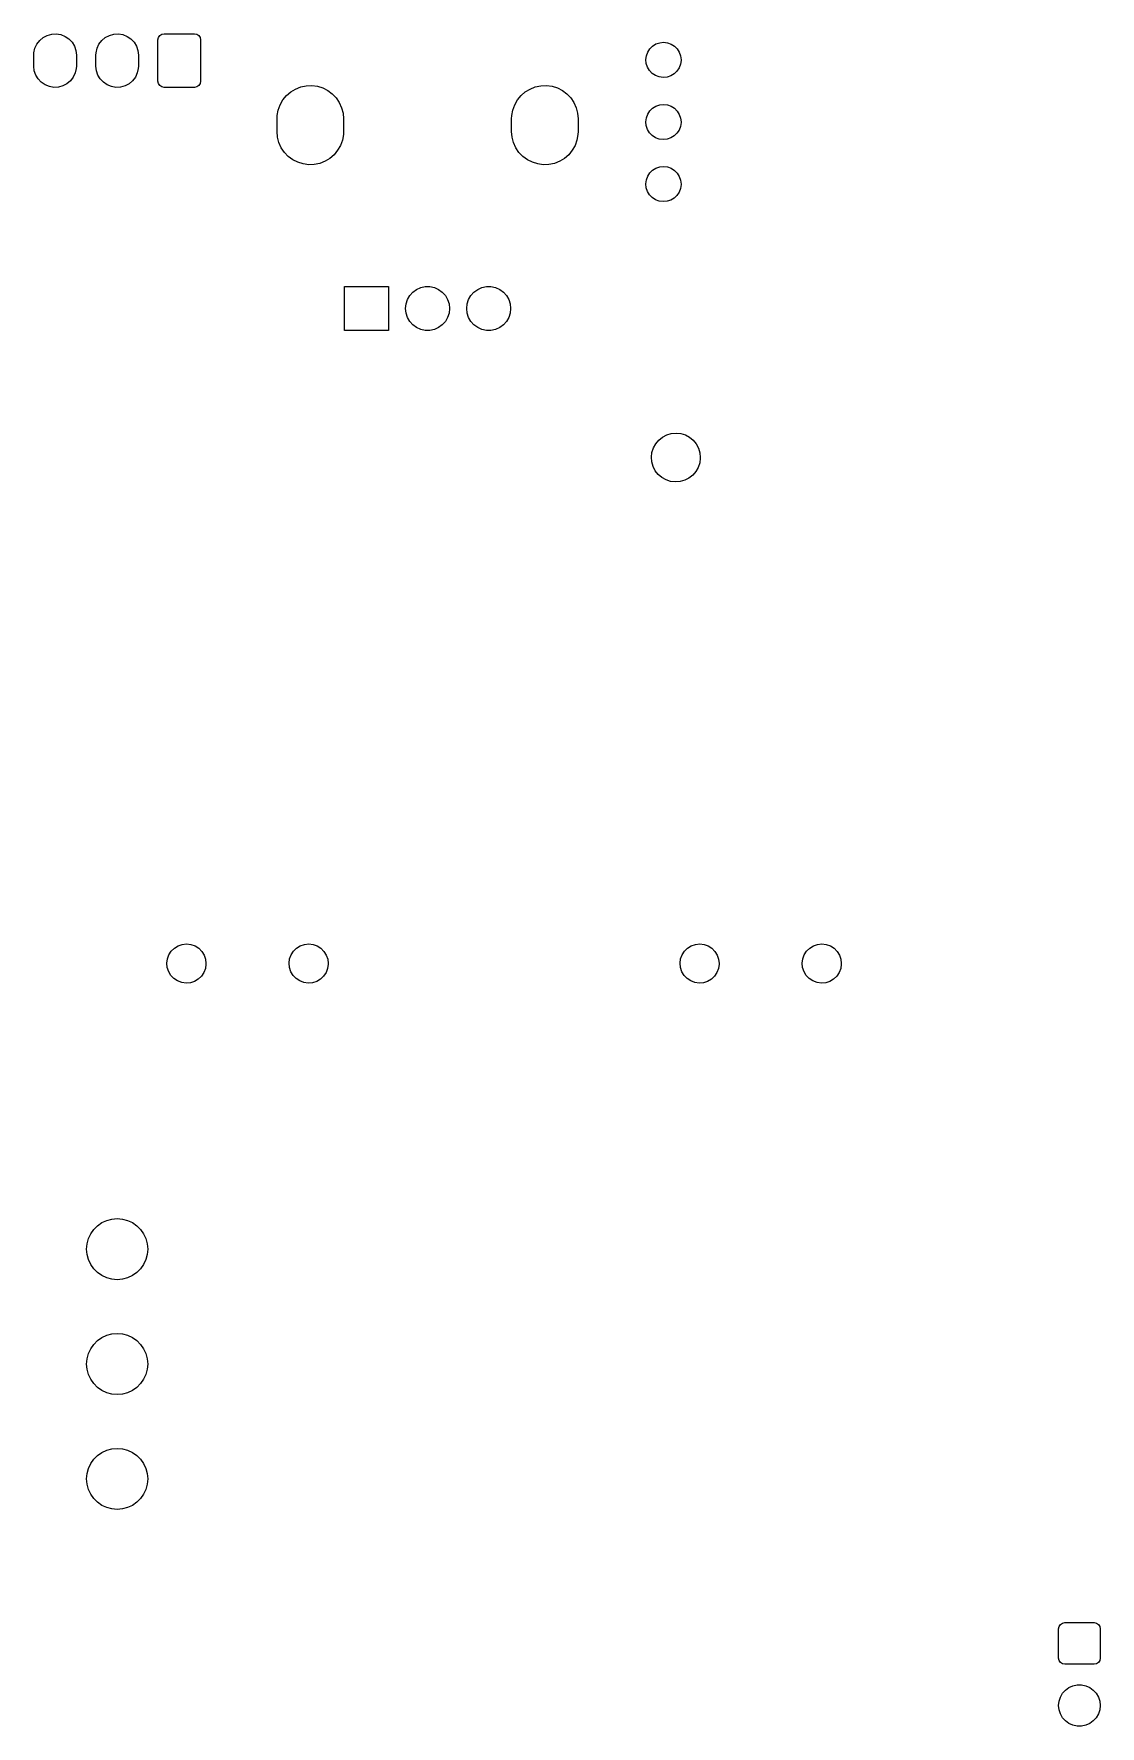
# Model space of a CAD drawing. Extents: x 57 to 241, y -129 to -56.
# Drawn here: x 149 to 192.6, y -129.1 to -59.9 of the extents above; entities that cross this region are included whole.
import ezdxf

# ---------------------------------------------------------------- set-up
doc = ezdxf.new("R2010")
doc.units = 0
doc.layers.add('BLACK', color=7, linetype='CONTINUOUS')

msp = doc.modelspace()

# ---------------------------------------------------------------- linework, layer by layer
at = {"layer": 'BLACK', "linetype": 'CONTINUOUS'}
for p, q in [((149.116, -60.3043), (149.23, -60.155)), ((149.23, -60.155), (149.374, -60.0337)), ((149.374, -60.0337), (149.54, -59.9461)), ((149.54, -59.9461), (149.721, -59.8962)), ((149.721, -59.8962), (149.909, -59.8864)), ((149.909, -59.8864), (150.094, -59.917)), ((150.094, -59.917), (150.268, -59.9868)), ((150.268, -59.9868), (150.424, -60.0925)), ((150.424, -60.0925), (150.553, -60.229)), ((150.553, -60.229), (150.65, -60.3901)), ((151.656, -60.3043), (151.77, -60.155)), ((151.77, -60.155), (151.914, -60.0337)), ((151.914, -60.0337), (152.08, -59.9461)), ((152.08, -59.9461), (152.261, -59.8962)), ((152.261, -59.8962), (152.449, -59.8864)), ((152.449, -59.8864), (152.634, -59.917)), ((152.634, -59.917), (152.808, -59.9868)), ((152.808, -59.9868), (152.964, -60.0925)), ((152.964, -60.0925), (153.093, -60.229)), ((153.093, -60.229), (153.19, -60.3901)), ((154.07, -60.135), (154.089, -60.0393)), ((154.07, -61.825), (154.07, -60.135)), ((154.089, -60.0393), (154.143, -59.9582)), ((154.143, -59.9582), (154.224, -59.904)), ((154.224, -59.904), (154.32, -59.885)), ((154.32, -59.885), (155.56, -59.885)), ((155.56, -59.885), (155.656, -59.904)), ((155.656, -59.904), (155.737, -59.9582)), ((155.737, -59.9582), (155.791, -60.0393)), ((155.791, -60.0393), (155.81, -60.135)), ((155.81, -60.135), (155.81, -61.825)), ((174.597, -60.2468), (174.757, -60.23)), ((174.757, -60.23), (174.916, -60.249)), ((148.99, -60.755), (148.995, -60.658)), ((148.99, -61.205), (148.99, -60.755)), ((148.995, -60.658), (149.036, -60.4746)), ((149.036, -60.4746), (149.116, -60.3043)), ((150.65, -60.3901), (150.71, -60.5682)), ((150.71, -60.5682), (150.73, -60.755)), ((150.73, -60.755), (150.73, -61.205)), ((151.53, -60.755), (151.535, -60.658)), ((151.53, -61.205), (151.53, -60.755)), ((151.535, -60.658), (151.576, -60.4746)), ((151.576, -60.4746), (151.656, -60.3043)), ((153.19, -60.3901), (153.25, -60.5682)), ((153.25, -60.5682), (153.27, -60.755)), ((153.27, -60.755), (153.27, -61.205)), ((174.032, -60.9399), (174.052, -60.7807)), ((174.052, -60.7807), (174.107, -60.6299)), ((174.107, -60.6299), (174.194, -60.4949)), ((174.194, -60.4949), (174.309, -60.3826)), ((174.309, -60.3826), (174.445, -60.2985)), ((174.445, -60.2985), (174.597, -60.2468)), ((174.916, -60.249), (175.068, -60.3029)), ((175.068, -60.3029), (175.203, -60.3889)), ((175.203, -60.3889), (175.316, -60.5028)), ((175.316, -60.5028), (175.401, -60.6389)), ((175.401, -60.6389), (175.454, -60.7905)), ((175.454, -60.7905), (175.472, -60.95)), ((149.01, -61.3918), (148.99, -61.205)), ((149.07, -61.5699), (149.01, -61.3918)), ((149.167, -61.731), (149.07, -61.5699)), ((150.684, -61.4854), (150.604, -61.6557)), ((150.725, -61.302), (150.684, -61.4854)), ((150.73, -61.205), (150.725, -61.302)), ((151.55, -61.3918), (151.53, -61.205)), ((151.61, -61.5699), (151.55, -61.3918)), ((151.707, -61.731), (151.61, -61.5699)), ((153.224, -61.4854), (153.144, -61.6557)), ((153.265, -61.302), (153.224, -61.4854)), ((153.27, -61.205), (153.265, -61.302)), ((174.048, -61.0997), (174.032, -60.9399)), ((174.098, -61.252), (174.048, -61.0997)), ((174.182, -61.3893), (174.098, -61.252)), ((174.293, -61.5048), (174.182, -61.3893)), ((174.427, -61.5927), (174.293, -61.5048)), ((174.578, -61.6486), (174.427, -61.5927)), ((175.049, -61.6057), (174.897, -61.6553)), ((175.187, -61.5235), (175.049, -61.6057)), ((175.304, -61.4128), (175.187, -61.5235)), ((175.392, -61.2791), (175.304, -61.4128)), ((175.449, -61.1291), (175.392, -61.2791)), ((175.472, -60.9701), (175.449, -61.1291)), ((175.472, -60.95), (175.472, -60.9701)), ((149.296, -61.8675), (149.167, -61.731)), ((149.452, -61.9732), (149.296, -61.8675)), ((149.626, -62.043), (149.452, -61.9732)), ((149.811, -62.0736), (149.626, -62.043)), ((149.999, -62.0638), (149.811, -62.0736)), ((150.18, -62.0139), (149.999, -62.0638)), ((150.346, -61.9263), (150.18, -62.0139)), ((150.49, -61.805), (150.346, -61.9263)), ((150.604, -61.6557), (150.49, -61.805)), ((151.836, -61.8675), (151.707, -61.731)), ((151.992, -61.9732), (151.836, -61.8675)), ((152.166, -62.043), (151.992, -61.9732)), ((152.351, -62.0736), (152.166, -62.043)), ((152.539, -62.0638), (152.351, -62.0736)), ((152.72, -62.0139), (152.539, -62.0638)), ((152.886, -61.9263), (152.72, -62.0139)), ((153.03, -61.805), (152.886, -61.9263)), ((153.144, -61.6557), (153.03, -61.805)), ((154.089, -61.9207), (154.07, -61.825)), ((154.143, -62.0018), (154.089, -61.9207)), ((154.224, -62.056), (154.143, -62.0018)), ((154.32, -62.075), (154.224, -62.056)), ((155.56, -62.075), (154.32, -62.075)), ((155.656, -62.056), (155.56, -62.075)), ((155.737, -62.0018), (155.656, -62.056)), ((155.791, -61.9207), (155.737, -62.0018)), ((155.81, -61.825), (155.791, -61.9207)), ((159.325, -62.4119), (159.499, -62.2611)), ((159.499, -62.2611), (159.695, -62.1418)), ((159.695, -62.1418), (159.909, -62.0574)), ((159.909, -62.0574), (160.134, -62.0101)), ((160.134, -62.0101), (160.364, -62.0015)), ((160.364, -62.0015), (160.592, -62.0317)), ((160.592, -62.0317), (160.812, -62.0999)), ((160.812, -62.0999), (161.017, -62.2041)), ((161.017, -62.2041), (161.201, -62.3414)), ((168.925, -62.4119), (169.099, -62.2611)), ((169.099, -62.2611), (169.295, -62.1418)), ((169.295, -62.1418), (169.509, -62.0574)), ((169.509, -62.0574), (169.734, -62.0101)), ((169.734, -62.0101), (169.964, -62.0015)), ((169.964, -62.0015), (170.192, -62.0317)), ((170.192, -62.0317), (170.412, -62.0999)), ((170.412, -62.0999), (170.617, -62.2041)), ((170.617, -62.2041), (170.801, -62.3414)), ((174.737, -61.6698), (174.578, -61.6486)), ((174.897, -61.6553), (174.737, -61.6698)), ((158.987, -63.0057), (159.065, -62.7895)), ((159.065, -62.7895), (159.179, -62.5897)), ((159.179, -62.5897), (159.325, -62.4119)), ((161.201, -62.3414), (161.36, -62.5078)), ((161.36, -62.5078), (161.488, -62.6986)), ((161.488, -62.6986), (161.583, -62.9083)), ((161.583, -62.9083), (161.641, -63.1309)), ((168.587, -63.0057), (168.665, -62.7895)), ((168.665, -62.7895), (168.779, -62.5897)), ((168.779, -62.5897), (168.925, -62.4119)), ((170.801, -62.3414), (170.96, -62.5078)), ((170.96, -62.5078), (171.088, -62.6986)), ((171.088, -62.6986), (171.183, -62.9083)), ((171.183, -62.9083), (171.241, -63.1309)), ((174.194, -63.0349), (174.309, -62.9226)), ((174.309, -62.9226), (174.445, -62.8385)), ((174.445, -62.8385), (174.597, -62.7868)), ((174.597, -62.7868), (174.757, -62.77)), ((174.757, -62.77), (174.916, -62.789)), ((174.916, -62.789), (175.068, -62.8429)), ((175.068, -62.8429), (175.203, -62.9289)), ((175.203, -62.9289), (175.316, -63.0428)), ((158.94, -63.36), (158.946, -63.232)), ((158.94, -63.88), (158.94, -63.36)), ((158.946, -63.232), (158.987, -63.0057)), ((161.641, -63.1309), (161.66, -63.36)), ((161.66, -63.36), (161.66, -63.88)), ((168.54, -63.36), (168.546, -63.232)), ((168.54, -63.88), (168.54, -63.36)), ((168.546, -63.232), (168.587, -63.0057)), ((171.241, -63.1309), (171.26, -63.36)), ((171.26, -63.36), (171.26, -63.88)), ((174.032, -63.4799), (174.052, -63.3207)), ((174.048, -63.6397), (174.032, -63.4799)), ((174.098, -63.792), (174.048, -63.6397)), ((174.052, -63.3207), (174.107, -63.1699)), ((174.107, -63.1699), (174.194, -63.0349)), ((175.316, -63.0428), (175.401, -63.1789)), ((175.449, -63.6691), (175.392, -63.8191)), ((175.401, -63.1789), (175.454, -63.3305)), ((175.472, -63.5101), (175.449, -63.6691)), ((175.454, -63.3305), (175.472, -63.49)), ((175.472, -63.49), (175.472, -63.5101)), ((158.959, -64.1091), (158.94, -63.88)), ((159.017, -64.3317), (158.959, -64.1091)), ((159.112, -64.5414), (159.017, -64.3317)), ((161.613, -64.2343), (161.535, -64.4505)), ((161.654, -64.008), (161.613, -64.2343)), ((161.66, -63.88), (161.654, -64.008)), ((168.559, -64.1091), (168.54, -63.88)), ((168.617, -64.3317), (168.559, -64.1091)), ((168.712, -64.5414), (168.617, -64.3317)), ((171.213, -64.2343), (171.135, -64.4505)), ((171.254, -64.008), (171.213, -64.2343)), ((171.26, -63.88), (171.254, -64.008)), ((174.182, -63.9293), (174.098, -63.792)), ((174.293, -64.0448), (174.182, -63.9293)), ((174.427, -64.1327), (174.293, -64.0448)), ((174.578, -64.1886), (174.427, -64.1327)), ((174.737, -64.2098), (174.578, -64.1886)), ((174.897, -64.1953), (174.737, -64.2098)), ((175.049, -64.1457), (174.897, -64.1953)), ((175.187, -64.0635), (175.049, -64.1457)), ((175.304, -63.9528), (175.187, -64.0635)), ((175.392, -63.8191), (175.304, -63.9528)), ((159.24, -64.7322), (159.112, -64.5414)), ((159.399, -64.8986), (159.24, -64.7322)), ((159.583, -65.0359), (159.399, -64.8986)), ((159.788, -65.1401), (159.583, -65.0359)), ((161.101, -64.9789), (160.905, -65.0982)), ((161.275, -64.8281), (161.101, -64.9789)), ((161.421, -64.6503), (161.275, -64.8281)), ((161.535, -64.4505), (161.421, -64.6503)), ((168.84, -64.7322), (168.712, -64.5414)), ((168.999, -64.8986), (168.84, -64.7322)), ((169.183, -65.0359), (168.999, -64.8986)), ((169.388, -65.1401), (169.183, -65.0359)), ((170.701, -64.9789), (170.505, -65.0982)), ((170.875, -64.8281), (170.701, -64.9789)), ((171.021, -64.6503), (170.875, -64.8281)), ((171.135, -64.4505), (171.021, -64.6503)), ((160.008, -65.2083), (159.788, -65.1401)), ((160.236, -65.2385), (160.008, -65.2083)), ((160.466, -65.2299), (160.236, -65.2385)), ((160.691, -65.1826), (160.466, -65.2299)), ((160.905, -65.0982), (160.691, -65.1826)), ((169.608, -65.2083), (169.388, -65.1401)), ((169.836, -65.2385), (169.608, -65.2083)), ((170.066, -65.2299), (169.836, -65.2385)), ((170.291, -65.1826), (170.066, -65.2299)), ((170.505, -65.0982), (170.291, -65.1826)), ((174.052, -65.8607), (174.107, -65.7099)), ((174.107, -65.7099), (174.194, -65.5749)), ((174.194, -65.5749), (174.309, -65.4626)), ((174.309, -65.4626), (174.445, -65.3785)), ((174.445, -65.3785), (174.597, -65.3268)), ((174.597, -65.3268), (174.757, -65.31)), ((174.757, -65.31), (174.916, -65.329)), ((174.916, -65.329), (175.068, -65.3829)), ((175.068, -65.3829), (175.203, -65.4689)), ((175.203, -65.4689), (175.316, -65.5828)), ((175.316, -65.5828), (175.401, -65.7189)), ((175.401, -65.7189), (175.454, -65.8705)), ((174.032, -66.0199), (174.052, -65.8607)), ((174.048, -66.1797), (174.032, -66.0199)), ((174.098, -66.332), (174.048, -66.1797)), ((174.182, -66.4693), (174.098, -66.332)), ((175.392, -66.3591), (175.304, -66.4928)), ((175.449, -66.2091), (175.392, -66.3591)), ((175.472, -66.0501), (175.449, -66.2091)), ((175.454, -65.8705), (175.472, -66.03)), ((175.472, -66.03), (175.472, -66.0501)), ((174.293, -66.5848), (174.182, -66.4693)), ((174.427, -66.6727), (174.293, -66.5848)), ((174.578, -66.7286), (174.427, -66.6727)), ((174.737, -66.7498), (174.578, -66.7286)), ((174.897, -66.7353), (174.737, -66.7498)), ((175.049, -66.6857), (174.897, -66.7353)), ((175.187, -66.6035), (175.049, -66.6857)), ((175.304, -66.4928), (175.187, -66.6035)), ((161.7, -72.02), (161.7, -70.22)), ((161.7, -70.22), (163.5, -70.22)), ((163.5, -70.22), (163.5, -72.02)), ((164.278, -70.7539), (164.372, -70.591)), ((164.372, -70.591), (164.498, -70.4512)), ((164.498, -70.4512), (164.65, -70.3406)), ((164.65, -70.3406), (164.822, -70.264)), ((164.822, -70.264), (165.006, -70.2249)), ((165.006, -70.2249), (165.194, -70.2249)), ((165.194, -70.2249), (165.378, -70.264)), ((165.378, -70.264), (165.55, -70.3406)), ((165.55, -70.3406), (165.702, -70.4512)), ((165.702, -70.4512), (165.828, -70.591)), ((165.828, -70.591), (165.922, -70.7539)), ((166.778, -70.7539), (166.872, -70.591)), ((166.872, -70.591), (166.998, -70.4512)), ((166.998, -70.4512), (167.15, -70.3406)), ((167.15, -70.3406), (167.322, -70.264)), ((167.322, -70.264), (167.506, -70.2249)), ((167.506, -70.2249), (167.694, -70.2249)), ((167.694, -70.2249), (167.878, -70.264)), ((167.878, -70.264), (168.05, -70.3406)), ((168.05, -70.3406), (168.202, -70.4512)), ((168.202, -70.4512), (168.328, -70.591)), ((168.328, -70.591), (168.422, -70.7539)), ((164.2, -71.12), (164.22, -70.9329)), ((164.22, -71.3071), (164.2, -71.12)), ((164.22, -70.9329), (164.278, -70.7539)), ((165.922, -70.7539), (165.98, -70.9329)), ((165.98, -70.9329), (166, -71.12)), ((166, -71.12), (165.98, -71.3071)), ((166.7, -71.12), (166.72, -70.9329)), ((166.72, -71.3071), (166.7, -71.12)), ((166.72, -70.9329), (166.778, -70.7539)), ((168.422, -70.7539), (168.48, -70.9329)), ((168.48, -70.9329), (168.5, -71.12)), ((168.5, -71.12), (168.48, -71.3071)), ((164.278, -71.4861), (164.22, -71.3071)), ((164.372, -71.649), (164.278, -71.4861)), ((164.498, -71.7888), (164.372, -71.649)), ((164.65, -71.8994), (164.498, -71.7888)), ((164.822, -71.976), (164.65, -71.8994)), ((165.006, -72.0151), (164.822, -71.976)), ((165.378, -71.976), (165.194, -72.0151)), ((165.55, -71.8994), (165.378, -71.976)), ((165.702, -71.7888), (165.55, -71.8994)), ((165.828, -71.649), (165.702, -71.7888)), ((165.922, -71.4861), (165.828, -71.649)), ((165.98, -71.3071), (165.922, -71.4861)), ((166.778, -71.4861), (166.72, -71.3071)), ((166.872, -71.649), (166.778, -71.4861)), ((166.998, -71.7888), (166.872, -71.649)), ((167.15, -71.8994), (166.998, -71.7888)), ((167.322, -71.976), (167.15, -71.8994)), ((167.506, -72.0151), (167.322, -71.976)), ((167.878, -71.976), (167.694, -72.0151)), ((168.05, -71.8994), (167.878, -71.976)), ((168.202, -71.7888), (168.05, -71.8994)), ((168.328, -71.649), (168.202, -71.7888)), ((168.422, -71.4861), (168.328, -71.649)), ((168.48, -71.3071), (168.422, -71.4861)), ((163.5, -72.02), (161.7, -72.02)), ((165.194, -72.0151), (165.006, -72.0151)), ((167.694, -72.0151), (167.506, -72.0151)), ((174.282, -77.0081), (174.341, -76.8221)), ((174.341, -76.8221), (174.435, -76.651)), ((174.435, -76.651), (174.56, -76.5015)), ((174.56, -76.5015), (174.712, -76.3792)), ((174.712, -76.3792), (174.885, -76.2888)), ((174.885, -76.2888), (175.073, -76.2337)), ((175.073, -76.2337), (175.267, -76.216)), ((175.267, -76.216), (175.461, -76.2364)), ((175.461, -76.2364), (175.648, -76.2941)), ((175.648, -76.2941), (175.819, -76.387)), ((175.819, -76.387), (175.97, -76.5114)), ((175.97, -76.5114), (176.093, -76.6626)), ((176.093, -76.6626), (176.185, -76.8349)), ((176.185, -76.8349), (176.241, -77.0218)), ((174.26, -77.202), (174.282, -77.0081)), ((174.276, -77.3965), (174.26, -77.202)), ((174.33, -77.5841), (174.276, -77.3965)), ((176.235, -77.4375), (176.174, -77.6227)), ((176.26, -77.2439), (176.235, -77.4375)), ((176.241, -77.0218), (176.26, -77.216)), ((176.26, -77.216), (176.26, -77.2439)), ((174.419, -77.7577), (174.33, -77.5841)), ((174.541, -77.9107), (174.419, -77.7577)), ((174.689, -78.0371), (174.541, -77.9107)), ((174.86, -78.1324), (174.689, -78.0371)), ((175.045, -78.1927), (174.86, -78.1324)), ((175.239, -78.2158), (175.045, -78.1927)), ((175.434, -78.2008), (175.239, -78.2158)), ((175.622, -78.1483), (175.434, -78.2008)), ((175.796, -78.0603), (175.622, -78.1483)), ((175.95, -77.9402), (175.796, -78.0603)), ((176.077, -77.7924), (175.95, -77.9402)), ((176.174, -77.6227), (176.077, -77.7924)), ((154.456, -97.7289), (154.517, -97.5613)), ((154.517, -97.5613), (154.614, -97.4114)), ((154.614, -97.4114), (154.741, -97.2866)), ((154.741, -97.2866), (154.893, -97.1931)), ((154.893, -97.1931), (155.062, -97.1357)), ((155.062, -97.1357), (155.24, -97.117)), ((155.24, -97.117), (155.417, -97.1381)), ((155.417, -97.1381), (155.585, -97.198)), ((155.585, -97.198), (155.735, -97.2935)), ((155.735, -97.2935), (155.861, -97.4201)), ((155.861, -97.4201), (155.955, -97.5713)), ((155.955, -97.5713), (156.014, -97.7398)), ((159.456, -97.7289), (159.517, -97.5613)), ((159.517, -97.5613), (159.614, -97.4114)), ((159.614, -97.4114), (159.741, -97.2866)), ((159.741, -97.2866), (159.893, -97.1931)), ((159.893, -97.1931), (160.062, -97.1357)), ((160.062, -97.1357), (160.24, -97.117)), ((160.24, -97.117), (160.417, -97.1381)), ((160.417, -97.1381), (160.585, -97.198)), ((160.585, -97.198), (160.735, -97.2935)), ((160.735, -97.2935), (160.861, -97.4201)), ((160.861, -97.4201), (160.955, -97.5713)), ((160.955, -97.5713), (161.014, -97.7398)), ((175.451, -97.7289), (175.512, -97.5613)), ((175.512, -97.5613), (175.609, -97.4114)), ((175.609, -97.4114), (175.736, -97.2866)), ((175.736, -97.2866), (175.888, -97.1931)), ((175.888, -97.1931), (176.057, -97.1357)), ((176.057, -97.1357), (176.235, -97.117)), ((176.235, -97.117), (176.412, -97.1381)), ((176.412, -97.1381), (176.58, -97.198)), ((176.58, -97.198), (176.73, -97.2935)), ((176.73, -97.2935), (176.856, -97.4201)), ((176.856, -97.4201), (176.95, -97.5713)), ((176.95, -97.5713), (177.009, -97.7398)), ((180.451, -97.7289), (180.512, -97.5613)), ((180.512, -97.5613), (180.609, -97.4114)), ((180.609, -97.4114), (180.736, -97.2866)), ((180.736, -97.2866), (180.888, -97.1931)), ((180.888, -97.1931), (181.057, -97.1357)), ((181.057, -97.1357), (181.235, -97.117)), ((181.235, -97.117), (181.412, -97.1381)), ((181.412, -97.1381), (181.58, -97.198)), ((181.58, -97.198), (181.73, -97.2935)), ((181.73, -97.2935), (181.856, -97.4201)), ((181.856, -97.4201), (181.95, -97.5713)), ((181.95, -97.5713), (182.009, -97.7398)), ((154.434, -97.9058), (154.456, -97.7289)), ((154.451, -98.0833), (154.434, -97.9058)), ((154.508, -98.2526), (154.451, -98.0833)), ((154.6, -98.4051), (154.508, -98.2526)), ((155.946, -98.2827), (155.847, -98.4312)), ((156.009, -98.116), (155.946, -98.2827)), ((156.034, -97.9393), (156.009, -98.116)), ((156.014, -97.7398), (156.034, -97.917)), ((156.034, -97.917), (156.034, -97.9393)), ((159.434, -97.9058), (159.456, -97.7289)), ((159.451, -98.0833), (159.434, -97.9058)), ((159.508, -98.2526), (159.451, -98.0833)), ((159.6, -98.4051), (159.508, -98.2526)), ((160.946, -98.2827), (160.847, -98.4312)), ((161.009, -98.116), (160.946, -98.2827)), ((161.034, -97.9393), (161.009, -98.116)), ((161.014, -97.7398), (161.034, -97.917)), ((161.034, -97.917), (161.034, -97.9393)), ((175.429, -97.9058), (175.451, -97.7289)), ((175.446, -98.0833), (175.429, -97.9058)), ((175.503, -98.2526), (175.446, -98.0833)), ((175.595, -98.4051), (175.503, -98.2526)), ((176.941, -98.2827), (176.842, -98.4312)), ((177.004, -98.116), (176.941, -98.2827)), ((177.029, -97.9393), (177.004, -98.116)), ((177.009, -97.7398), (177.029, -97.917)), ((177.029, -97.917), (177.029, -97.9393)), ((180.429, -97.9058), (180.451, -97.7289)), ((180.446, -98.0833), (180.429, -97.9058)), ((180.503, -98.2526), (180.446, -98.0833)), ((180.595, -98.4051), (180.503, -98.2526)), ((181.941, -98.2827), (181.842, -98.4312)), ((182.004, -98.116), (181.941, -98.2827)), ((182.029, -97.9393), (182.004, -98.116)), ((182.009, -97.7398), (182.029, -97.917)), ((182.029, -97.917), (182.029, -97.9393)), ((154.724, -98.5334), (154.6, -98.4051)), ((154.873, -98.6311), (154.724, -98.5334)), ((155.04, -98.6932), (154.873, -98.6311)), ((155.217, -98.7168), (155.04, -98.6932)), ((155.395, -98.7007), (155.217, -98.7168)), ((155.564, -98.6455), (155.395, -98.7007)), ((155.718, -98.5542), (155.564, -98.6455)), ((155.847, -98.4312), (155.718, -98.5542)), ((159.724, -98.5334), (159.6, -98.4051)), ((159.873, -98.6311), (159.724, -98.5334)), ((160.04, -98.6932), (159.873, -98.6311)), ((160.217, -98.7168), (160.04, -98.6932)), ((160.395, -98.7007), (160.217, -98.7168)), ((160.564, -98.6455), (160.395, -98.7007)), ((160.718, -98.5542), (160.564, -98.6455)), ((160.847, -98.4312), (160.718, -98.5542)), ((175.719, -98.5334), (175.595, -98.4051)), ((175.868, -98.6311), (175.719, -98.5334)), ((176.035, -98.6932), (175.868, -98.6311)), ((176.212, -98.7168), (176.035, -98.6932)), ((176.39, -98.7007), (176.212, -98.7168)), ((176.559, -98.6455), (176.39, -98.7007)), ((176.713, -98.5542), (176.559, -98.6455)), ((176.842, -98.4312), (176.713, -98.5542)), ((180.719, -98.5334), (180.595, -98.4051)), ((180.868, -98.6311), (180.719, -98.5334)), ((181.035, -98.6932), (180.868, -98.6311)), ((181.212, -98.7168), (181.035, -98.6932)), ((181.39, -98.7007), (181.212, -98.7168)), ((181.559, -98.6455), (181.39, -98.7007)), ((181.713, -98.5542), (181.559, -98.6455)), ((181.842, -98.4312), (181.713, -98.5542)), ((151.442, -108.797), (151.597, -108.642)), ((151.597, -108.642), (151.775, -108.517)), ((151.775, -108.517), (151.972, -108.425)), ((151.972, -108.425), (152.183, -108.369)), ((152.183, -108.369), (152.4, -108.35)), ((152.4, -108.35), (152.617, -108.369)), ((152.617, -108.369), (152.828, -108.425)), ((152.828, -108.425), (153.025, -108.517)), ((153.025, -108.517), (153.203, -108.642)), ((153.203, -108.642), (153.358, -108.797)), ((151.15, -109.6), (151.169, -109.383)), ((151.169, -109.383), (151.225, -109.172)), ((151.225, -109.172), (151.317, -108.975)), ((151.317, -108.975), (151.442, -108.797)), ((153.358, -108.797), (153.483, -108.975)), ((153.483, -108.975), (153.575, -109.172)), ((153.575, -109.172), (153.631, -109.383)), ((153.631, -109.383), (153.65, -109.6)), ((151.169, -109.817), (151.15, -109.6)), ((151.225, -110.028), (151.169, -109.817)), ((151.317, -110.225), (151.225, -110.028)), ((153.575, -110.028), (153.483, -110.225)), ((153.631, -109.817), (153.575, -110.028)), ((153.65, -109.6), (153.631, -109.817)), ((151.442, -110.403), (151.317, -110.225)), ((151.597, -110.558), (151.442, -110.403)), ((151.775, -110.683), (151.597, -110.558)), ((151.972, -110.775), (151.775, -110.683)), ((153.025, -110.683), (152.828, -110.775)), ((153.203, -110.558), (153.025, -110.683)), ((153.358, -110.403), (153.203, -110.558)), ((153.483, -110.225), (153.358, -110.403)), ((152.183, -110.831), (151.972, -110.775)), ((152.4, -110.85), (152.183, -110.831)), ((152.617, -110.831), (152.4, -110.85)), ((152.828, -110.775), (152.617, -110.831)), ((151.317, -113.675), (151.442, -113.497)), ((151.442, -113.497), (151.597, -113.342)), ((151.597, -113.342), (151.775, -113.217)), ((151.775, -113.217), (151.972, -113.125)), ((151.972, -113.125), (152.183, -113.069)), ((152.183, -113.069), (152.4, -113.05)), ((152.4, -113.05), (152.617, -113.069)), ((152.617, -113.069), (152.828, -113.125)), ((152.828, -113.125), (153.025, -113.217)), ((153.025, -113.217), (153.203, -113.342)), ((153.203, -113.342), (153.358, -113.497)), ((153.358, -113.497), (153.483, -113.675)), ((151.15, -114.3), (151.169, -114.083)), ((151.169, -114.083), (151.225, -113.872)), ((151.225, -113.872), (151.317, -113.675)), ((153.483, -113.675), (153.575, -113.872)), ((153.575, -113.872), (153.631, -114.083)), ((153.631, -114.083), (153.65, -114.3)), ((151.169, -114.517), (151.15, -114.3)), ((151.225, -114.728), (151.169, -114.517)), ((151.317, -114.925), (151.225, -114.728)), ((153.575, -114.728), (153.483, -114.925)), ((153.631, -114.517), (153.575, -114.728)), ((153.65, -114.3), (153.631, -114.517)), ((151.442, -115.103), (151.317, -114.925)), ((151.597, -115.258), (151.442, -115.103)), ((151.775, -115.383), (151.597, -115.258)), ((151.972, -115.475), (151.775, -115.383)), ((152.183, -115.531), (151.972, -115.475)), ((152.4, -115.55), (152.183, -115.531)), ((152.617, -115.531), (152.4, -115.55)), ((152.828, -115.475), (152.617, -115.531)), ((153.025, -115.383), (152.828, -115.475)), ((153.203, -115.258), (153.025, -115.383)), ((153.358, -115.103), (153.203, -115.258)), ((153.483, -114.925), (153.358, -115.103)), ((151.225, -118.572), (151.317, -118.375)), ((151.317, -118.375), (151.442, -118.197)), ((151.442, -118.197), (151.597, -118.042)), ((151.597, -118.042), (151.775, -117.917)), ((151.775, -117.917), (151.972, -117.825)), ((151.972, -117.825), (152.183, -117.769)), ((152.183, -117.769), (152.4, -117.75)), ((152.4, -117.75), (152.617, -117.769)), ((152.617, -117.769), (152.828, -117.825)), ((152.828, -117.825), (153.025, -117.917)), ((153.025, -117.917), (153.203, -118.042)), ((153.203, -118.042), (153.358, -118.197)), ((153.358, -118.197), (153.483, -118.375)), ((153.483, -118.375), (153.575, -118.572)), ((151.15, -119), (151.169, -118.783)), ((151.169, -119.217), (151.15, -119)), ((151.169, -118.783), (151.225, -118.572)), ((153.575, -118.572), (153.631, -118.783)), ((153.631, -118.783), (153.65, -119)), ((153.65, -119), (153.631, -119.217)), ((151.225, -119.428), (151.169, -119.217)), ((151.317, -119.625), (151.225, -119.428)), ((151.442, -119.803), (151.317, -119.625)), ((153.483, -119.625), (153.358, -119.803)), ((153.575, -119.428), (153.483, -119.625)), ((153.631, -119.217), (153.575, -119.428)), ((151.597, -119.958), (151.442, -119.803)), ((151.775, -120.083), (151.597, -119.958)), ((151.972, -120.175), (151.775, -120.083)), ((152.183, -120.231), (151.972, -120.175)), ((152.4, -120.25), (152.183, -120.231)), ((152.617, -120.231), (152.4, -120.25)), ((152.828, -120.175), (152.617, -120.231)), ((153.025, -120.083), (152.828, -120.175)), ((153.203, -119.958), (153.025, -120.083)), ((153.358, -119.803), (153.203, -119.958)), ((190.92, -125.13), (190.939, -125.034)), ((190.92, -126.33), (190.92, -125.13)), ((190.939, -125.034), (190.993, -124.953)), ((190.993, -124.953), (191.074, -124.899)), ((191.074, -124.899), (191.17, -124.88)), ((191.17, -124.88), (192.37, -124.88)), ((192.37, -124.88), (192.466, -124.899)), ((192.466, -124.899), (192.547, -124.953)), ((192.547, -124.953), (192.601, -125.034)), ((192.601, -125.034), (192.62, -125.13)), ((192.62, -125.13), (192.62, -126.33)), ((190.939, -126.426), (190.92, -126.33)), ((190.993, -126.507), (190.939, -126.426)), ((191.074, -126.561), (190.993, -126.507)), ((191.17, -126.58), (191.074, -126.561)), ((192.37, -126.58), (191.17, -126.58)), ((192.466, -126.561), (192.37, -126.58)), ((192.547, -126.507), (192.466, -126.561)), ((192.601, -126.426), (192.547, -126.507)), ((192.62, -126.33), (192.601, -126.426)), ((190.939, -128.093), (190.993, -127.924)), ((190.993, -127.924), (191.082, -127.77)), ((191.082, -127.77), (191.201, -127.638)), ((191.201, -127.638), (191.345, -127.534)), ((191.345, -127.534), (191.507, -127.462)), ((191.507, -127.462), (191.681, -127.425)), ((191.681, -127.425), (191.859, -127.425)), ((191.859, -127.425), (192.033, -127.462)), ((192.033, -127.462), (192.195, -127.534)), ((192.195, -127.534), (192.339, -127.638)), ((192.339, -127.638), (192.458, -127.77)), ((192.458, -127.77), (192.547, -127.924)), ((192.547, -127.924), (192.601, -128.093)), ((190.92, -128.27), (190.939, -128.093)), ((190.939, -128.447), (190.92, -128.27)), ((190.993, -128.616), (190.939, -128.447)), ((191.082, -128.77), (190.993, -128.616)), ((192.547, -128.616), (192.458, -128.77)), ((192.601, -128.447), (192.547, -128.616)), ((192.601, -128.093), (192.62, -128.27)), ((192.62, -128.27), (192.601, -128.447)), ((191.201, -128.902), (191.082, -128.77)), ((191.345, -129.006), (191.201, -128.902)), ((191.507, -129.078), (191.345, -129.006)), ((191.681, -129.115), (191.507, -129.078)), ((191.859, -129.115), (191.681, -129.115)), ((192.033, -129.078), (191.859, -129.115)), ((192.195, -129.006), (192.033, -129.078)), ((192.339, -128.902), (192.195, -129.006)), ((192.458, -128.77), (192.339, -128.902))]:
    msp.add_line(p, q, dxfattribs=at)

doc.saveas('drawing.dxf')
